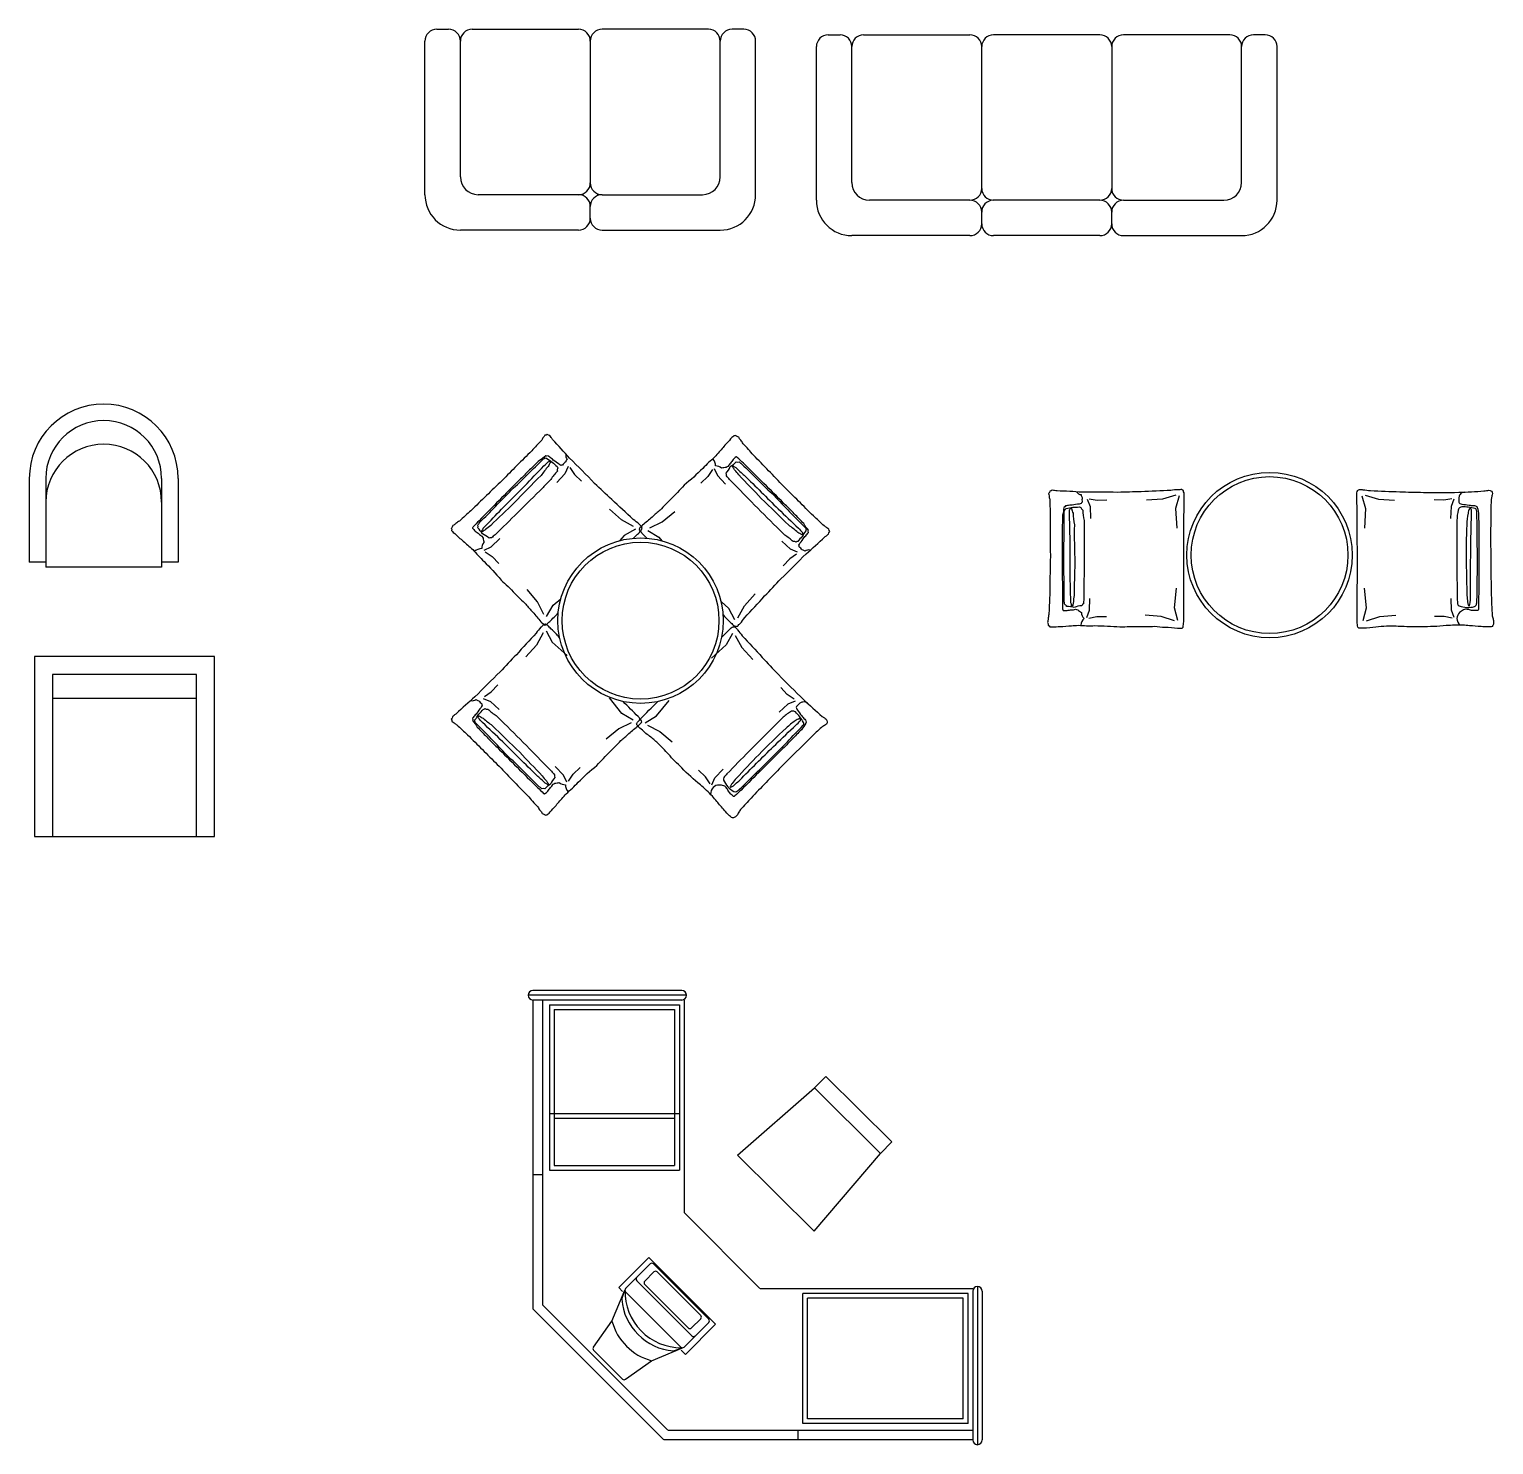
# Model space of a CAD drawing. Header units: millimetres. Extents: x 7672 to 13872, y 10097 to 16088.
import ezdxf

# ---------------------------------------------------------------- set-up
doc = ezdxf.new("R2010")
doc.units = ezdxf.units.MM

# ---------------------------------------------------------------- blocks, each defined once
blk = doc.blocks.new('furn 0323')
for p, q in [((-320, 621.5), (-354.3, 584.7)), ((-307.1, 652.2), (-320, 621.5)), ((-299.7, 647.7), (-279.7, 618.6)), ((304.4, 640), (285, 610.5)), ((311.7, 644.6), (325.2, 614.2)), ((-279.7, 618.6), (-249.6, 591)), ((285, 610.5), (255.4, 582.3)), ((325.2, 614.2), (360.2, 578.1)), ((-81.2, 426.7), (-131.9, 472.2)), ((92.1, 418.5), (144.6, 461.9)), ((-29.6, 398.3), (-81.2, 426.7)), ((-20.9, 386.8), (-69.7, 360.4)), ((30.2, 381.1), (77.9, 352.7)), ((39.4, 392.2), (92.1, 418.5)), ((-662.4, 298.8), (-632, 312.4)), ((-632, 312.4), (-595.9, 347.4)), ((-69.7, 360.4), (-89, 338.5)), ((77.9, 352.7), (89.6, 338.3)), ((634.3, 302.2), (597.5, 336.5)), ((-657.8, 291.6), (-628.3, 272.1)), ((-628.3, 272.1), (-600.1, 242.6)), ((631.4, 261.9), (603.8, 231.8)), ((660.5, 281.9), (631.4, 261.9)), ((665, 289.3), (634.3, 302.2)), ((-436.3, 79.2), (-479.7, 131.8)), ((-410, 26.5), (-436.3, 79.2)), ((-398.9, 17.4), (-370.5, 65.1)), ((-370.5, 65.1), (-337.8, 91.7)), ((373.2, 51.9), (340.6, 80.7)), ((411.1, 11.8), (439.6, 63.4)), ((439.6, 63.4), (485, 114.1)), ((399.7, 3.1), (373.2, 51.9)), ((-411.8, -51.5), (-440.2, -103.1)), ((-400.3, -42.8), (-373.9, -91.6)), ((-440.2, -103.1), (-485.7, -153.8)), ((-373.9, -91.6), (-311, -147.1)), ((-661.2, -321.6), (-632.1, -301.6)), ((-632.1, -301.6), (-604.5, -271.5)), ((-665.7, -329), (-635, -341.9)), ((-635, -341.9), (-598.2, -376.2)), ((-78.6, -392.4), (-131.5, -327.3)), ((-40, -431.9), (-92.7, -458.2)), ((-30.9, -420.8), (-78.6, -392.4)), ((-92.7, -458.2), (-145.2, -501.6)), ((-325.9, -653.9), (-360.9, -617.8)), ((-312.3, -684.3), (-325.9, -653.9)), ((-305.1, -679.7), (-285.6, -650.2)), ((-285.6, -650.2), (-256.1, -622))]:
    blk.add_line(p, q)
for points in [[(-30.1, 348.7, 0.00015), (-12.8, 365.7, -0.000302), (2.5, 380.8, -0.16399), (7.3, 390.3, -0.213599), (5.1, 398.3, -0.06529), (-6.1, 408.5, 0.031372), (-30.7, 428.2, 0.003345), (-122.3, 512.4, 0.004166), (-194.8, 581.1, 0.010387), (-300.8, 687.6, 0.014639), (-372.2, 766.8, 0.033357), (-378.9, 775.9, -0.041476), (-384.4, 783.1, -0.189009), (-394.8, 788.2, -0.212821), (-404.7, 784.8, -0.101031), (-411, 776, 0.077396), (-418.6, 764, 0.012519), (-461, 718.6, 0.004387), (-586.3, 593, 0.004188), (-718.2, 465.3, 0.011731), (-766.7, 421.2, 0.065813), (-781.7, 411.4, -0.07606), (-794.5, 402.6, -0.14112), (-801.5, 390.7, -0.227009), (-799.8, 382, -0.039284), (-792.7, 373.8, -0.013398), (-769.5, 352.2, -0.008905), (-731.8, 320.1, 0.015592), (-710.5, 301.5, 0.03126), (-662.3, 250.7, -0.020539), (-590.6, 171.9, -0.013004), (-532, 115.4, 0.016415), (-485.8, 70.4, 0.028509), (-456.4, 36, -0.02416), (-422, -4.8, -0.023609), (-409.3, -17.2, -0.118446), (-406.2, -18.9, -0.21866), (-401.7, -18.1, -0.041172), (-384, -3.6, -0.003182), (-348.5, 32.5, 0.005784)], [(355.8, 18.1, 0.0002), (378.5, -5, -0.000302), (393.6, -20.3, -0.16399), (403.1, -25.1, -0.213599), (411.1, -22.9, -0.06529), (421.4, -11.7, 0.031372), (441, 12.9, 0.003345), (525.2, 104.5, 0.004166), (593.9, 177, 0.010387), (700.4, 283, 0.014639), (779.6, 354.4, 0.033357), (788.7, 361.1, -0.041476), (795.9, 366.6, -0.189009), (801.1, 377, -0.212821), (797.7, 386.9, -0.101031), (788.8, 393.2, 0.077396), (776.9, 400.8, 0.012519), (731.4, 443.2, 0.004387), (605.8, 568.5, 0.004188), (478.1, 700.4, 0.011731), (434.1, 748.9, 0.065813), (424.2, 763.9, -0.07606), (415.4, 776.7, -0.14112), (403.5, 783.7, -0.227009), (394.8, 782, -0.039284), (386.6, 774.9, -0.013398), (365, 751.7, -0.008905), (333, 714, 0.015592), (314.4, 692.7, 0.03126), (263.5, 644.5, -0.020539), (184.7, 572.8, -0.013004), (128.3, 514.2, 0.016415), (83.2, 468, 0.028509), (48.9, 438.6, -0.02416), (8, 404.2, -0.023609), (-4.4, 391.5, -0.118446), (-6.1, 388.4, -0.21866), (-5.3, 383.9, -0.041172), (9.2, 366.2, -0.001551), (26.9, 349, 0.005784)], [(-316.2, 703.8, 0.272139), (-311.4, 684.3, 0.10217), (-316.9, 671.7, 0.086633), (-330.7, 657.9, 0.267324), (-337.4, 657.3, 0.04261), (-345.2, 661.8, 0.012538), (-369.8, 679.7, 0.028254), (-384.4, 692.3, -0.062016), (-391.5, 697.6, -0.256348), (-401.2, 697.8, -0.06989), (-428.4, 678.2, -0.003107), (-470, 638, -0.002883), (-514.2, 594.2, -0.000731), (-598.8, 509.1, -0.000724), (-683.9, 423, -0.008354), (-709, 396.8, -0.069916), (-711.5, 393.2, -0.293866), (-711.3, 391.3, -0.029994), (-699.8, 378.7, -0.077356), (-684.4, 367.7, 0.086487), (-670.7, 357.6, 0.122014), (-666.1, 349.5, 0.058354), (-663, 330.4, 0.203542), (-672.6, 304.8, 0.17604), (-702.2, 293.7)], [(716.7, 298.4, 0.272139), (697.2, 293.6, 0.10217), (684.5, 299.1, 0.086633), (670.8, 312.9, 0.267324), (670.2, 319.6, 0.04261), (674.6, 327.4, 0.012538), (692.5, 352, 0.028254), (705.1, 366.6, -0.062016), (710.5, 373.7, -0.256348), (710.6, 383.4, -0.06989), (691.1, 410.6, -0.003107), (650.9, 452.2, -0.002883), (607, 496.4, -0.000731), (522, 581, -0.000724), (435.9, 666.1, -0.008354), (409.6, 691.2, -0.069916), (406, 693.7, -0.293866), (404.1, 693.5, -0.029994), (391.5, 682, -0.077356), (380.5, 666.6, 0.086487), (370.4, 652.9, 0.122014), (362.3, 648.3, 0.058354), (343.2, 645.2, 0.203542), (317.6, 654.8, 0.17604), (306.5, 684.4)], [(349.1, 24.9), (355.8, 18.1, 0.0002)], [(-356.5, -57.8, 0.0002), (-379.2, -34.7, -0.000302), (-394.2, -19.4, -0.16399), (-403.8, -14.6, -0.213599), (-411.8, -16.9, -0.06529), (-422, -28, 0.031372), (-441.7, -52.7, 0.003345), (-525.9, -144.2, 0.004166), (-594.6, -216.7, 0.010387), (-701.1, -322.8, 0.014639), (-780.3, -394.1, 0.033357), (-789.4, -400.8, -0.041476), (-796.6, -406.4, -0.189009), (-801.7, -416.7, -0.212821), (-798.3, -426.6, -0.101031), (-789.5, -432.9, 0.077396), (-777.5, -440.5, 0.012519), (-732.1, -482.9, 0.004387), (-606.5, -608.2, 0.004188), (-478.8, -740.1, 0.011731), (-434.7, -788.6, 0.065813), (-424.9, -803.6, -0.07606), (-416.1, -816.4, -0.14112), (-404.2, -823.4, -0.227009), (-395.5, -821.7, -0.039284), (-387.3, -814.6, -0.013398), (-365.7, -791.4, -0.008905), (-333.6, -753.7, 0.015592), (-315, -732.4, 0.03126), (-264.2, -684.2, -0.020539), (-185.4, -612.5, -0.013004), (-128.9, -553.9, 0.016415), (-83.9, -507.7, 0.028509), (-49.5, -478.3, -0.02416), (-8.7, -443.9, -0.023609), (3.7, -431.3, -0.118446), (5.4, -428.1, -0.21866), (4.6, -423.7, -0.041172), (-9.9, -405.9, -0.00569), (-74.2, -342, 0.005784)], [(-342.5, -72, 0.000001), (-356.5, -57.8, 0.0002)], [(-717.3, -338.1, 0.272139), (-697.8, -333.3, 0.10217), (-685.2, -338.8, 0.086633), (-671.4, -352.7, 0.267324), (-670.8, -359.4, 0.04261), (-675.3, -367.1, 0.012538), (-693.2, -391.7, 0.028254), (-705.8, -406.3, -0.062016), (-711.1, -413.4, -0.256348), (-711.3, -423.1, -0.06989), (-691.7, -450.3, -0.003107), (-651.5, -491.9, -0.002883), (-607.7, -536.1, -0.000731), (-522.6, -620.7, -0.000724), (-436.5, -705.8, -0.008354), (-410.3, -730.9, -0.069916), (-406.7, -733.4, -0.293866), (-404.8, -733.2, -0.029994), (-392.2, -721.7, -0.077356), (-381.2, -706.3, 0.086487), (-371.1, -692.6, 0.122014), (-363, -688, 0.058354), (-343.9, -684.9, 0.203542), (-318.3, -694.5, 0.17604), (-307.2, -724.2)], [(706.2, -349.2, 0.272139), (686.7, -344.4, 0.10217), (674.1, -349.9, 0.086633), (660.3, -363.8, 0.267324), (659.7, -370.5, 0.04261), (664.2, -378.2, 0.012538), (682.1, -402.8, 0.028254), (694.7, -417.5, -0.062016), (700, -424.5, -0.256348), (700.2, -434.2, -0.06989), (680.6, -461.5, -0.003107), (640.4, -503, -0.002883), (596.6, -547.2, -0.000731), (511.5, -631.8, -0.000724), (425.4, -716.9, -0.008354), (399.2, -742, -0.069916), (395.6, -744.5, -0.293866), (393.7, -744.3, -0.029994), (381.1, -732.8, -0.077356), (370.1, -717.4, 0.086487), (360, -703.7, 0.122014), (351.9, -699.1, 0.058354), (332.8, -696, 0.203542), (307.2, -705.6, 0.17604), (296.1, -735.3)]]:
    blk.add_lwpolyline(points, format="xyb")
for points in [[(-373.8, 671.4, 0.037697), (-353.5, 653, 0.137732), (-350, 646.2, 0.190992), (-352.3, 632.9, 0.055701), (-379.7, 597.3, 0.004092), (-413, 563.4, 0.001285), (-520.4, 456.4, 0.003845), (-615.7, 363.3, 0.025884), (-630.7, 350.3, 0.273758), (-641.6, 348.9, 0.084084), (-669.8, 367.1, 0.085328), (-689.4, 392.4, 0.24547), (-689.4, 404.1, 0.072743), (-680.8, 416.3, 0.005659), (-547.3, 552.2, 0.005485), (-410.7, 685.2, 0.14561), (-404.2, 688.5, 0.175735), (-397.9, 687.5, 0.037561)], [(-655.9, 385.2, 0.029388), (-667.8, 377.7, 0.173008), (-670.3, 377.3, 0.457139), (-671.8, 380, 0.094987), (-665.7, 390.9, 0.021792), (-633.1, 426, -0.005159), (-490.7, 569.6, -0.004907), (-409.1, 655.3, 0.023387), (-391.3, 672.6, 0.160124), (-386.3, 674.8, 0.203711), (-382.2, 673.4, 0.323127), (-381.4, 670.1, 0.050658), (-390.8, 652.6, 0.038635), (-421.4, 614.2, 0.011708), (-534.5, 498.2, 0.006394), (-634.5, 402.8, 0.031926)], [(684.2, 356, 0.037697), (665.8, 335.7, 0.137732), (659, 332.2, 0.190992), (645.7, 334.5, 0.055701), (610.1, 361.9, 0.004092), (576.2, 395.2, 0.001285), (469.2, 502.6, 0.003845), (376.1, 597.9, 0.025884), (363.1, 612.9, 0.273758), (361.7, 623.8, 0.084084), (380, 652, 0.085328), (405.3, 671.6, 0.24547), (417, 671.6, 0.072743), (429.1, 663, 0.005659), (565, 529.5, 0.005485), (698, 392.9, 0.14561), (701.3, 386.4, 0.175735), (700.3, 380.1, 0.037561)], [(398.1, 638.1, 0.029388), (390.6, 650, 0.173008), (390.2, 652.5, 0.457139), (392.8, 654, 0.094987), (403.7, 647.9, 0.021792), (438.8, 615.3, -0.005159), (582.4, 472.9, -0.004907), (668.1, 391.3, 0.023387), (685.4, 373.5, 0.160124), (687.6, 368.5, 0.203711), (686.3, 364.4, 0.323127), (682.9, 363.6, 0.050658), (665.4, 373, 0.038635), (627, 403.6, 0.011708), (511, 516.7, 0.006394), (415.6, 616.7, 0.031926)], [(-684.9, -395.7, 0.037697), (-666.5, -375.4, 0.137732), (-659.7, -371.9, 0.190992), (-646.4, -374.2, 0.055701), (-610.8, -401.6, 0.004092), (-576.9, -434.9, 0.001285), (-469.9, -542.3, 0.003845), (-376.8, -637.6, 0.025884), (-363.8, -652.6, 0.273758), (-362.4, -663.5, 0.084084), (-380.6, -691.7, 0.085328), (-405.9, -711.3, 0.24547), (-417.6, -711.4, 0.072743), (-429.8, -702.7, 0.005659), (-565.7, -569.2, 0.005485), (-698.7, -432.6, 0.14561), (-702, -426.1, 0.175735), (-701, -419.8, 0.037561)], [(-398.7, -677.8, 0.029388), (-391.2, -689.7, 0.173008), (-390.8, -692.2, 0.457139), (-393.5, -693.7, 0.094987), (-404.4, -687.6, 0.021792), (-439.5, -655, -0.005159), (-583.1, -512.6, -0.004907), (-668.8, -431, 0.023387), (-686.1, -413.2, 0.160124), (-688.3, -408.2, 0.203711), (-686.9, -404.1, 0.323127), (-683.6, -403.3, 0.050658), (-666.1, -412.7, 0.038635), (-627.7, -443.3, 0.011708), (-511.7, -556.4, 0.006394), (-416.3, -656.4, 0.031926)], [(673.8, -406.8, 0.037697), (655.4, -386.6, 0.137732), (648.6, -383, 0.190992), (635.3, -385.3, 0.055701), (599.7, -412.7, 0.004092), (565.8, -446, 0.001285), (458.8, -553.4, 0.003845), (365.7, -648.7, 0.025884), (352.7, -663.7, 0.273758), (351.3, -674.6, 0.084084), (369.5, -702.8, 0.085328), (394.8, -722.4, 0.24547), (406.5, -722.5, 0.072743), (418.7, -713.8, 0.005659), (554.6, -580.3, 0.005485), (687.6, -443.7, 0.14561), (690.9, -437.2, 0.175735), (689.9, -430.9, 0.037561)], [(387.6, -689, 0.029388), (380.1, -700.9, 0.173008), (379.7, -703.3, 0.457139), (382.4, -704.9, 0.094987), (393.3, -698.7, 0.021792), (428.4, -666.1, -0.005159), (572, -523.7, -0.004907), (657.7, -442.1, 0.023387), (675, -424.3, 0.160124), (677.2, -419.3, 0.203711), (675.8, -415.2, 0.323127), (672.5, -414.4, 0.050658), (655, -423.8, 0.038635), (616.6, -454.4, 0.011708), (500.6, -567.5, 0.006394), (405.2, -667.5, 0.031926)]]:
    blk.add_lwpolyline(points, format="xyb", close=True)
at = {"elevation": 0}
for points in [[(345.4, -68.9, 0.0002), (368.1, -45.8, -0.000302), (383.2, -30.5, -0.16399), (392.7, -25.7, -0.213599), (400.7, -28, -0.06529), (410.9, -39.2, 0.031372), (430.6, -63.8, 0.003345), (514.8, -155.3, 0.004166), (583.5, -227.9, 0.010387), (690, -333.9, 0.014639), (769.2, -405.2, 0.033357), (778.3, -411.9, -0.041476), (785.5, -417.5, -0.189009), (790.6, -427.9, -0.212821), (787.2, -437.7, -0.101031), (778.4, -444, 0.077396), (766.4, -451.7, 0.012519), (721, -494.1, 0.004387), (595.4, -619.3, 0.004188), (467.7, -751.2, 0.011731), (423.6, -799.7, 0.065813), (413.8, -814.7, -0.07606), (405, -827.5, -0.14112), (393.1, -834.5, -0.227009), (384.4, -832.9, -0.039284), (376.2, -825.7, -0.013398), (354.6, -802.5, -0.008905), (322.5, -764.8, 0.015592), (303.9, -743.5, 0.03126), (253.1, -695.3, -0.020539), (174.3, -623.6, -0.013004), (117.8, -565, 0.016415), (72.8, -518.8, 0.028509), (38.4, -489.4, -0.02416), (-2.4, -455, -0.023609), (-14.8, -442.4, -0.118446), (-16.5, -439.2, -0.21866), (-15.7, -434.8, -0.041172), (-1.2, -417.1, -0.006609), (73, -342.3, 0.005784)], [(342.6, -71.8), (345.4, -68.9, 0.0002)]]:
    blk.add_lwpolyline(points, format="xyb", dxfattribs=at)
for points in [[(389.2, -54), (362.8, -102.7), (299.9, -158.2)], [(400.7, -62.6), (429.1, -114.2), (474.6, -164.9)], [(650.1, -332.7), (621, -312.7), (593.4, -282.6)], [(19.8, -431.9), (67.5, -403.5), (120.4, -338.4)], [(654.6, -340.1), (623.9, -353), (587.1, -387.3)], [(28.9, -443), (81.6, -469.4), (134.2, -512.7)], [(294, -690.8), (274.5, -661.3), (245, -633.1)], [(301.2, -695.5), (314.8, -665.1), (349.8, -628.9)]]:
    blk.add_lwpolyline(points)
for radius in [350, 332]:
    blk.add_circle((0, 0), radius)
blk = doc.blocks.new('Trosed')
for p, q in [((-700, 975), (-50, 975)), ((0, 925), (0, 875)), ((-850, 325), (-850, 825)), ((-625, 825), (-50, 825)), ((-700, 325), (-700, 750)), ((0, 775), (0, 325)), ((-800, 275), (-750, 275)), ((-800, 275), (-750, 275)), ((-650, 275), (-50, 275)), ((-850, -225), (-850, 225)), ((-700, -225), (-700, 225)), ((0, -225), (0, 225)), ((-800, -275), (-750, -275)), ((-800, -275), (-750, -275)), ((-800, -275), (-750, -275)), ((-50, -275), (-650, -275)), ((-50, -275), (-650, -275)), ((-850, -325), (-850, -825)), ((-700, -325), (-700, -750)), ((0, -775), (0, -325)), ((-625, -825), (-50, -825)), ((0, -925), (0, -875)), ((-700, -975), (-50, -975))]:
    blk.add_line(p, q)
for centre, radius, start, end in [((-700, 825), 150, 90, 180), ((-50, 925), 50, 0, 90), ((-50, 875), 50, 270, 0), ((-625, 750), 75, 90, 180), ((-50, 775), 50, 0, 90), ((-800, 325), 50, 180, 270), ((-750, 325), 50, 270, 0), ((-650, 325), 50, 180, 270), ((-50, 325), 50, 270, 0), ((-800, 225), 50, 90, 180), ((-750, 225), 50, 4.02604, 90), ((-650, 225), 50, 90, 180), ((-50, 225), 50, 0, 90), ((-750, 225), 50, 0, 2.23241), ((-800, -225), 50, 180, 270), ((-750, -225), 50, 270, 0), ((-650, -225), 50, 180, 270), ((-50, -225), 50, 270, 0), ((-800, -325), 50, 90, 180), ((-800, -325), 50, 90, 90), ((-750, -325), 50, 0, 90), ((-650, -325), 50, 90, 180), ((-50, -325), 50, 0, 90), ((-625, -750), 75, 180, 270), ((-50, -775), 50, 270, 0), ((-700, -825), 150, 180, 270), ((-50, -875), 50, 0, 90), ((-50, -925), 50, 270, 0)]:
    blk.add_arc(centre, radius, start, end)
blk = doc.blocks.new('Dvosed')
for p, q in [((-700, 700), (-50, 700)), ((0, 650), (0, 600)), ((-850, 50), (-850, 550)), ((-625, 550), (-50, 550)), ((0, 500), (0, 50)), ((-700, 50), (-700, 475)), ((-800, 0), (-750, 0)), ((-800, 0), (-750, 0)), ((-50, 0), (-650, 0)), ((-50, 0), (-650, 0)), ((-850, -50), (-850, -550)), ((-700, -50), (-700, -475)), ((0, -500), (0, -50)), ((-625, -550), (-50, -550)), ((0, -650), (0, -600)), ((-700, -700), (-50, -700))]:
    blk.add_line(p, q)
for centre, radius, start, end in [((-700, 550), 150, 90, 180), ((-50, 650), 50, 0, 90), ((-50, 600), 50, 270, 0), ((-625, 475), 75, 90, 180), ((-50, 500), 50, 0, 90), ((-800, 50), 50, 180, 270), ((-800, -50), 50, 90, 180), ((-750, 50), 50, 270, 0), ((-750, -50), 50, 0, 90), ((-650, 50), 50, 180, 270), ((-650, -50), 50, 90, 180), ((-50, 50), 50, 270, 0), ((-50, -50), 50, 0, 90), ((-625, -475), 75, 180, 270), ((-700, -550), 150, 180, 270), ((-50, -500), 50, 270, 0), ((-50, -600), 50, 0, 90), ((-50, -650), 50, 270, 0)]:
    blk.add_arc(centre, radius, start, end)
blk = doc.blocks.new('armchair 054')
for p, q in [((-381, 0), (-381, -762)), ((381, 0), (-381, 0)), ((381, -762), (381, 0)), ((-304.8, -76.2), (-304.8, -762)), ((304.8, -76.2), (-304.8, -76.2)), ((304.8, -762), (304.8, -76.2)), ((304.8, -177.8), (-304.8, -177.8)), ((-381, -762), (381, -762))]:
    blk.add_line(p, q)
blk = doc.blocks.new('armchair032')
for p, q in [((-315, 375), (-315, 20)), ((-245, 375), (-245, 0)), ((245, 375), (245, 0)), ((315, 375), (315, 20)), ((-245, 20), (-315, 20)), ((245, 0), (-245, 0)), ((315, 20), (245, 20))]:
    blk.add_line(p, q)
for centre, radius in [((0, 375), 315), ((0, 375), 245), ((0, 275), 245)]:
    blk.add_arc(centre, radius, 0.00003, 179.99998)
blk = doc.blocks.new('furn 010')
for points in [[(-362, 209.5, 0.0002), (-361.7, 241.9, -0.000302), (-361.6, 263.3, -0.16399), (-364.9, 273.5, -0.213599), (-372.2, 277.5, -0.06529), (-387.3, 276.8, 0.031372), (-418.6, 273.3, 0.003345), (-542.9, 268.1, 0.004166), (-642.8, 265.4, 0.010387), (-793, 265.7, 0.014639), (-899.5, 271.3, 0.033357), (-910.7, 273, -0.041476), (-919.7, 274.2, -0.189009), (-930.7, 270.5, -0.212821), (-935.2, 261.1, -0.101031), (-933.4, 250.4, 0.077396), (-930.4, 236.5, 0.012519), (-928.2, 174.4, 0.004387), (-928, -3, 0.004188), (-931, -186.5, 0.011731), (-934.1, -252, 0.065813), (-937.7, -269.5, -0.07606), (-940.5, -284.8, -0.14112), (-937.1, -298.2, -0.227009), (-929.8, -303.2, -0.039284), (-919, -303.9, -0.013398), (-887.2, -302.8, -0.008905), (-837.9, -298.8, 0.015592), (-809.8, -296.9, 0.03126), (-739.7, -298.7, -0.020539), (-633.3, -303.8, -0.013004), (-551.9, -302.2, 0.016415), (-487.4, -301.4, 0.028509), (-442.3, -304.9, -0.02416), (-389.1, -309.5, -0.023609), (-371.4, -309.3, -0.118446), (-368, -308.3, -0.21866), (-365.4, -304.6, -0.041172), (-363.1, -281.8, -0.007935), (-363, -155.3, 0.005784), (-363.6, 18.2, 0.000003), (-362.6, 135.4, 0.000005)], [(370.2, 209.5, 0.0002), (369.9, 241.9, -0.000302), (369.8, 263.3, -0.16399), (373.1, 273.5, -0.213599), (380.4, 277.5, -0.06529), (395.5, 276.8, 0.031372), (426.8, 273.3, 0.003345), (551.1, 268.1, 0.004166), (651, 265.4, 0.010387), (801.2, 265.7, 0.014639), (907.7, 271.3, 0.033357), (918.9, 273, -0.041476), (927.9, 274.2, -0.189009), (938.9, 270.5, -0.212821), (943.4, 261.1, -0.101031), (941.6, 250.4, 0.077396), (938.6, 236.5, 0.012519), (936.4, 174.4, 0.004387), (936.2, -3, 0.004188), (939.2, -186.5, 0.011731), (942.3, -252, 0.065813), (945.9, -269.5, -0.07606), (948.7, -284.8, -0.14112), (945.3, -298.2, -0.227009), (938, -303.2, -0.039284), (927.2, -303.9, -0.013398), (895.4, -302.8, -0.008905), (846.1, -298.8, 0.015592), (818, -296.9, 0.03126), (747.9, -298.7, -0.020539), (641.5, -303.8, -0.013004), (560.1, -302.2, 0.016415), (495.6, -301.4, 0.028509), (450.5, -304.9, -0.02416), (397.3, -309.5, -0.023609), (379.6, -309.3, -0.118446), (376.2, -308.3, -0.21866), (373.6, -304.6, -0.041172), (371.3, -281.8, -0.007935), (371.2, -155.3, 0.005784), (371.8, 18.2, 0.000003), (370.8, 135.4, 0.000005)], [(-833.2, 202.7, 0.037697), (-805.8, 204, 0.137732), (-798.5, 201.7, 0.190992), (-790.7, 190.7, 0.055701), (-784.9, 146.2, 0.004092), (-784.5, 98.6, 0.001285), (-784.8, -53, 0.003845), (-786.4, -186.2, 0.025884), (-787.8, -206, 0.273758), (-794.5, -214.7, 0.084084), (-827.3, -221.7, 0.085328), (-859.1, -217.7, 0.24547), (-867.4, -209.4, 0.072743), (-869.9, -194.7, 0.005659), (-871.6, -4.2, 0.005485), (-869, 186.4, 0.14561), (-866.8, 193.4, 0.175735), (-861.6, 197.1, 0.037561)], [(-830.3, -199.1, 0.029388), (-833.4, -212.8, 0.173008), (-834.9, -214.8, 0.457139), (-837.9, -214.1, 0.094987), (-841.2, -202, 0.021792), (-843, -154.2, -0.005159), (-843.8, 48, -0.004907), (-846.7, 166.4, 0.023387), (-846.4, 191.2, 0.160124), (-844.4, 196.3, 0.203711), (-840.5, 198.3, 0.323127), (-837.6, 196.5, 0.050658), (-831.9, 177.4, 0.038635), (-826.4, 128.6, 0.011708), (-824.3, -33.4, 0.006394), (-827.6, -171.5, 0.031926)], [(841.4, 202.7, 0.037697), (814, 204, 0.137732), (806.7, 201.7, 0.190992), (798.9, 190.7, 0.055701), (793.1, 146.2, 0.004092), (792.7, 98.6, 0.001285), (793, -53, 0.003845), (794.6, -186.2, 0.025884), (796, -206, 0.273758), (802.7, -214.7, 0.084084), (835.5, -221.7, 0.085328), (867.3, -217.7, 0.24547), (875.6, -209.4, 0.072743), (878, -194.7, 0.005659), (879.8, -4.2, 0.005485), (877.2, 186.4, 0.14561), (875, 193.4, 0.175735), (869.8, 197.1, 0.037561)], [(838.5, -199.1, 0.029388), (841.6, -212.8, 0.173008), (843.1, -214.8, 0.457139), (846.1, -214.1, 0.094987), (849.4, -202, 0.021792), (851.2, -154.2, -0.005159), (852, 48, -0.004907), (854.9, 166.4, 0.023387), (854.6, 191.2, 0.160124), (852.6, 196.3, 0.203711), (848.7, 198.3, 0.323127), (845.8, 196.5, 0.050658), (840.1, 177.4, 0.038635), (834.6, 128.6, 0.011708), (832.5, -33.4, 0.006394), (835.8, -171.5, 0.031926)]]:
    blk.add_lwpolyline(points, format="xyb", close=True)
for points in [[(-815.4, 266.4, 0.272139), (-798.2, 256, 0.10217), (-793.2, 243.2, 0.086633), (-793.2, 223.7, 0.267324), (-797.5, 218.5, 0.04261), (-806.2, 216.1, 0.012538), (-836.2, 211.4, 0.028254), (-855.5, 210, -0.062016), (-864.3, 208.8, -0.256348), (-871.2, 202, -0.06989), (-876.7, 168.9, -0.003107), (-877.6, 111.1, -0.002883), (-877.9, 48.8, -0.000731), (-877.5, -71.1, -0.000724), (-876.9, -192.2, -0.008354), (-876, -228.5, -0.069916), (-875.2, -232.8, -0.293866), (-873.7, -233.9, -0.029994), (-856.8, -234.8, -0.077356), (-838, -231.6, 0.086487), (-821.2, -229.1, 0.122014), (-812.2, -231.6, 0.058354), (-796.5, -242.9, 0.203542), (-785.2, -267.8, 0.17604), (-798.4, -296.6)], [(823.6, 266.4, 0.272139), (806.4, 256, 0.10217), (801.4, 243.2, 0.086633), (801.4, 223.7, 0.267324), (805.7, 218.5, 0.04261), (814.4, 216.1, 0.012538), (844.4, 211.4, 0.028254), (863.7, 210, -0.062016), (872.5, 208.8, -0.256348), (879.4, 202, -0.06989), (884.8, 168.9, -0.003107), (885.8, 111.1, -0.002883), (886.1, 48.8, -0.000731), (885.7, -71.1, -0.000724), (885, -192.2, -0.008354), (884.2, -228.5, -0.069916), (883.4, -232.8, -0.293866), (881.9, -233.9, -0.029994), (865, -234.8, -0.077356), (846.2, -231.6, 0.086487), (829.4, -229.1, 0.122014), (820.4, -231.6, 0.058354), (804.7, -242.9, 0.203542), (793.4, -267.8, 0.17604), (806.6, -296.6)]]:
    blk.add_lwpolyline(points, format="xyb")
at = {"elevation": 10}
for points in [[(-396.7, 253), (-453.3, 236.6), (-521.3, 232.9)], [(-382.5, 251), (-398.2, 197.9), (-393, 114.1)], [(390.7, 251), (406.4, 197.9), (401.2, 114.1)], [(404.9, 253), (461.5, 236.6), (529.5, 232.9)], [(-772.4, 236.3), (-759.9, 205.5), (-758, 155.2)], [(-764, 238.4), (-729.3, 231.9), (-688.5, 233.7)], [(772.2, 238.4), (737.5, 231.9), (696.7, 233.7)], [(780.6, 236.3), (768.1, 205.5), (766.2, 155.2)], [(-773.8, -264.8), (-761.9, -233.7), (-761.1, -183.4)], [(-388.5, -277.4), (-402.1, -223.7), (-393.5, -140.2)], [(396.7, -277.4), (410.3, -223.7), (401.7, -140.2)], [(782, -264.8), (770.1, -233.7), (769.3, -183.4)], [(-765.4, -266.7), (-730.8, -259.5), (-689.9, -260.5)], [(-402.8, -278.8), (-458.7, -260.2), (-526.5, -253.7)], [(411, -278.8), (466.9, -260.2), (534.7, -253.7)], [(773.6, -266.7), (739, -259.5), (698.1, -260.5)]]:
    blk.add_lwpolyline(points, dxfattribs=at)
for radius in [350, 332]:
    blk.add_circle((0, 0), radius)
blk = doc.blocks.new('Desk')
for p, q in [((352.4, 1623.9), (-277.3, 1623.9)), ((368.4, 1603.9), (-297.3, 1603.9)), ((368.4, 1603.9), (-293.3, 1603.9)), ((352.4, 1583.9), (-278, 1583.9)), ((352.4, 1583.9), (-277.3, 1583.9)), ((-277.3, 1583.9), (-277.3, 277.3)), ((-237.3, 1583.9), (-237.3, 293.9)), ((-207.3, 1563.9), (342.7, 1563.9)), ((-207.3, 1563.9), (-207.3, 863.9)), ((322.4, 1583.9), (-187.7, 1583.9)), ((322.4, 1583.9), (-187, 1583.9)), ((342.7, 1563.9), (342.7, 863.9)), ((362.7, 1583.9), (362.7, 683.9)), ((372.4, 1603.9), (368.4, 1603.9)), ((372.4, 1603.9), (368.4, 1603.9)), ((-187.3, 1543.9), (322.7, 1543.9)), ((-187.3, 1543.9), (-187.3, 883.9)), ((322.7, 1543.9), (322.7, 883.9)), ((914.4, 1211.9), (962.4, 1260.3)), ((962.4, 1260.3), (1241.7, 983)), ((588.9, 927), (914.4, 1211.9)), ((914.4, 1211.9), (1193.7, 934.6)), ((-207.3, 1103.9), (342.7, 1103.9)), ((-187.3, 1083.9), (322.7, 1083.9)), ((913.4, 604.9), (1193.7, 934.6)), ((1193.7, 934.6), (1241.7, 983)), ((-187.3, 883.9), (322.7, 883.9)), ((588.9, 927), (913.4, 604.9)), ((-237.3, 843.9), (-277.3, 843.9)), ((-207.3, 863.9), (342.7, 863.9)), ((362.7, 683.9), (683.9, 362.7)), ((213.1, 494.3), (85.8, 367)), ((219.2, 466.7), (114.9, 362.4)), ((495.9, 211.4), (213.1, 494.3)), ((466.7, 233.3), (233.3, 466.7)), ((395.7, 162.4), (162.4, 395.7)), ((235.1, 433.1), (196, 394)), ((379.8, 196), (196, 379.8)), ((433.1, 249.2), (249.2, 433.1)), ((57.2, 225), (112, 355.7)), ((102.6, 350.1), (85.8, 367)), ((98.7, 317.4), (112, 355.7)), ((348.3, 114.9), (114.9, 348.3)), ((1584.7, 361.8), (684.7, 361.8)), ((864.7, -208.2), (864.7, 341.8)), ((1564.7, 341.8), (864.7, 341.8)), ((884.7, -188.2), (884.7, 321.8)), ((1544.7, 321.8), (884.7, 321.8)), ((1544.7, -188.2), (1544.7, 321.8)), ((1564.7, -208.2), (1564.7, 341.8)), ((1584.7, 351.5), (1584.7, -278.8)), ((1584.7, 351.5), (1584.7, -278.2)), ((1584.7, 321.5), (1584.7, -187.9)), ((1584.7, 321.5), (1584.7, -188.5)), ((1604.7, 371.5), (1604.7, 367.5)), ((1604.7, 371.5), (1604.7, 367.5)), ((1604.7, 367.5), (1604.7, -294.2)), ((1604.7, 367.5), (1604.7, -298.2)), ((1624.7, 351.5), (1624.7, -278.2)), ((-277.3, 277.3), (277.3, -277.3)), ((-237.3, 293.9), (293.9, -237.3)), ((-21.3, 115), (57.2, 225)), ((466.7, 219.2), (362.4, 114.9)), ((495.9, 211.4), (368.6, 84.1)), ((433.1, 235.1), (394, 196)), ((102.1, -20.3), (-20.3, 102.1)), ((225, 57.2), (355.7, 112)), ((317.4, 98.7), (355.7, 112)), ((368.6, 84.1), (350.1, 102.6)), ((115, -21.3), (225, 57.2)), ((1584.7, -238.2), (294.8, -238.2)), ((843.9, -237.3), (843.9, -277.3)), ((1564.7, -208.2), (864.7, -208.2)), ((1544.7, -188.2), (884.7, -188.2)), ((1584.7, -278.2), (278.2, -278.2))]:
    blk.add_line(p, q)
for centre, radius, start, end in [((-277.3, 1603.9), 20, 90, 180), ((352.4, 1603.9), 20, 0, 90), ((-277.3, 1603.9), 20, 180, 270), ((352.4, 1603.9), 20, 270, 0), ((226.3, 459.6), 10, 45, 135), ((242.2, 426), 10, 45, 135), ((169.5, 402.8), 10, 135, 225), ((203, 386.9), 10, 135, 225), ((337.3, 337.3), 239.5, 184.76899, 265.23101), ((122, 355.3), 10, 135, 225), ((351.5, 351.5), 239.5, 178.99287, 269.94292), ((1604.7, 351.5), 20, 90, 180), ((1604.7, 351.5), 20, 0, 90), ((426, 242.2), 10, 315, 45), ((288.2, 288.2), 239.5, 195.30239, 254.69761), ((386.9, 203), 10, 225, 315), ((459.6, 226.3), 10, 315, 45), ((402.8, 169.5), 10, 225, 315), ((-13.2, 109.2), 10, 144.47985, 225), ((351.5, 351.5), 239.5, 267.38795, 271.00713), ((355.3, 122), 10, 225, 315), ((109.2, -13.2), 10, 225, 305.52015), ((1604.7, -278.2), 20, 180, 270), ((1604.7, -278.2), 20, 270, 0)]:
    blk.add_arc(centre, radius, start, end)

msp = doc.modelspace()

# ---------------------------------------------------------------- block references
at = {"rotation": 90}
for name, p in [('Dvosed', (10047.1, 16088.2)), ('Trosed', (11979.3, 16064.7))]:
    msp.add_blockref(name, p, dxfattribs=at)
for name, p in [('armchair032', (7987.1, 13812.1)), ('furn 0323', (10259.9, 13585.2)), ('furn 010', (12922.7, 13862.7, -10)), ('armchair 054', (8074.7, 13433.2)), ('Desk', (10081.5, 10395.6))]:
    msp.add_blockref(name, p)

doc.saveas('drawing.dxf')
